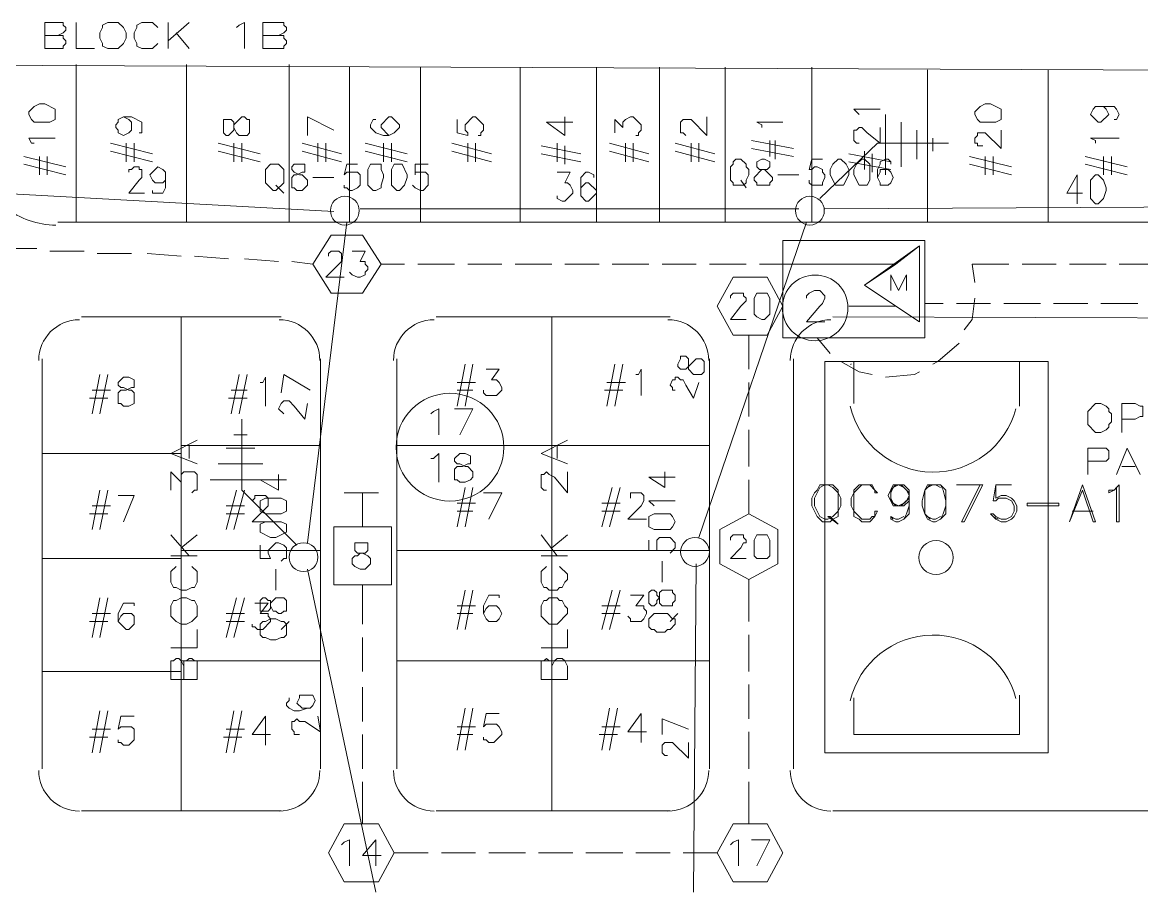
# Model space of a CAD drawing. Header units: millimetres. Extents: x 5.9 to 40.1, y 2 to 30.5.
# Drawn here: x 14.73 to 16.702, y 13.582 to 15.108 of the extents above; entities that cross this region are included whole.
import ezdxf

# ---------------------------------------------------------------- set-up
doc = ezdxf.new("R2010")
doc.units = ezdxf.units.MM
for name, color, linetype, true_color in [('PDF_S31$Actives-Amplifier', 92, 'Continuous', 0x00b800), ('PDF_S31$Cable-565', 23, 'Continuous', 0xdd8a6e), ('PDF_S31$LOTS', 254, 'Continuous', 0xdcdcdc), ('PDF_S31$ROAD', 8, 'Continuous', 0x808080), ('PDF_S31$SDU', 157, 'Continuous', 0x396472), ('PDF_S31$Symbols-EndOfLine', 15, 'Continuous', 0x954a4a), ('PDF_S31$Symbols-Ground', 12, 'Continuous', 0xb80000)]:
    doc.layers.add(name, color=color, linetype=linetype, true_color=true_color)
for name, color, linetype in [('PDF_S31$NAME-LANDMARK', 7, 'Continuous'), ('PDF_S31$NAME-ROAD', 7, 'Continuous'), ('PDF_S31$Passives-TapOffs', 7, 'Continuous'), ('PDF_S31$POLE', 7, 'Continuous'), ('PDF_S31$STRAND', 7, 'Continuous'), ('PDF_S31$Symbols-SelfTerminating', 7, 'Continuous')]:
    doc.layers.add(name, color=color, linetype=linetype)

msp = doc.modelspace()

# ---------------------------------------------------------------- linework, layer by layer
at = {"layer": 'PDF_S31$Actives-Amplifier', "lineweight": 13}
for points in [[(16.3198, 14.5532), (16.0699, 14.5532), (16.0699, 14.7244), (16.3198, 14.7244)], [(16.3105, 14.7151), (16.3105, 14.581), (16.2689, 14.6087), (16.1856, 14.6087), (16.2689, 14.6087), (16.2134, 14.6457), (16.2689, 14.6828)], [(16.3105, 14.581), (16.2134, 14.6457), (16.3105, 14.7151)], [(16.2689, 14.6828), (16.0699, 14.6828)], [(16.1347, 14.2941), (16.1578, 14.2941), (16.1671, 14.2848), (16.1671, 14.2802), (16.1717, 14.2709), (16.1717, 14.2571), (16.1671, 14.2478), (16.1671, 14.2386), (16.1578, 14.2339), (16.1532, 14.2293), (16.1393, 14.2293), (16.1301, 14.2386), (16.1208, 14.2571), (16.1208, 14.2709), (16.1254, 14.2802), (16.1301, 14.2848)], [(16.1439, 14.2941), (16.1486, 14.2941), (16.1578, 14.2895), (16.1671, 14.2802), (16.1671, 14.2478), (16.1578, 14.2386), (16.1486, 14.2339), (16.1439, 14.2339), (16.1347, 14.2386), (16.1254, 14.2571), (16.1254, 14.2709), (16.1347, 14.2895)], [(16.2272, 14.2941), (16.2319, 14.2848), (16.2365, 14.2802), (16.2319, 14.2802), (16.2319, 14.2848), (16.2226, 14.2941), (16.2087, 14.2941), (16.1948, 14.2802), (16.1948, 14.2848), (16.2041, 14.2941), (16.2087, 14.2941), (16.2226, 14.2941)], [(16.3244, 14.2941), (16.3475, 14.2941), (16.3568, 14.2848), (16.3568, 14.2432), (16.3475, 14.2339), (16.3383, 14.2293), (16.3337, 14.2293), (16.3244, 14.2339), (16.3198, 14.2432), (16.3151, 14.2571), (16.3151, 14.2663), (16.3198, 14.2848)], [(16.3892, 14.2293), (16.4216, 14.2941), (16.3753, 14.2941), (16.4169, 14.2941), (16.3845, 14.2293)], [(16.4401, 14.2432), (16.4447, 14.2386), (16.454, 14.2339), (16.4632, 14.2339), (16.4725, 14.2386), (16.4771, 14.2478), (16.4771, 14.2571), (16.4725, 14.2663), (16.4632, 14.2709), (16.4493, 14.2709), (16.4447, 14.2663), (16.4401, 14.2663), (16.4447, 14.2941), (16.4447, 14.2709), (16.454, 14.2756), (16.4632, 14.2756), (16.4725, 14.2709), (16.4771, 14.2663), (16.4817, 14.2571), (16.4817, 14.2478), (16.4771, 14.2386), (16.4725, 14.2339), (16.4632, 14.2293), (16.454, 14.2293), (16.4447, 14.2339), (16.4354, 14.2432)], [(16.4447, 14.2941), (16.4725, 14.2941)], [(16.5974, 14.2848), (16.5743, 14.2293), (16.5974, 14.2941), (16.6205, 14.2293), (16.6159, 14.2293)], [(16.6575, 14.2895), (16.6575, 14.2293), (16.6622, 14.2293), (16.6622, 14.2941), (16.6529, 14.2848), (16.6437, 14.2848), (16.6437, 14.2802), (16.6529, 14.2848)], [(16.1902, 14.2571), (16.1902, 14.2709), (16.1948, 14.2802), (16.1948, 14.2478)], [(16.5002, 14.2571), (16.5002, 14.2617), (16.5557, 14.2617), (16.5557, 14.2571)], [(16.1671, 14.2247), (16.1486, 14.2386), (16.1532, 14.2386)], [(16.2226, 14.2293), (16.2087, 14.2293), (16.2041, 14.2339), (16.1948, 14.2386), (16.1948, 14.2478), (16.2087, 14.2339), (16.2226, 14.2339), (16.2272, 14.2386), (16.2319, 14.2386), (16.2365, 14.2478), (16.2319, 14.2478), (16.2319, 14.2386)]]:
    msp.add_lwpolyline(points, close=True, dxfattribs=at)
for points in [[(16.2596, 14.6365), (16.2596, 14.6642), (16.2735, 14.6365), (16.2874, 14.6642), (16.2874, 14.6365)], [(16.1116, 14.6226), (16.1116, 14.6272), (16.1162, 14.6319), (16.1254, 14.6365), (16.1347, 14.6365), (16.1439, 14.6272), (16.1439, 14.6226), (16.1393, 14.6133), (16.1347, 14.6087), (16.1116, 14.581), (16.1439, 14.581)], [(16.292, 14.2663), (16.2828, 14.2571), (16.2642, 14.2571), (16.255, 14.2756), (16.2642, 14.2941), (16.2828, 14.2941), (16.292, 14.2848), (16.292, 14.2432), (16.2828, 14.2339), (16.2735, 14.2293), (16.2689, 14.2293), (16.2596, 14.2339), (16.2596, 14.2386), (16.2642, 14.2339)], [(16.2689, 14.2571), (16.2596, 14.2663), (16.2596, 14.2848), (16.2689, 14.2941)], [(16.2596, 14.2802), (16.2642, 14.2895), (16.2735, 14.2941), (16.2828, 14.2895), (16.292, 14.2802)], [(16.2781, 14.2941), (16.2874, 14.2848), (16.292, 14.2756)], [(16.329, 14.2339), (16.3198, 14.2432), (16.3198, 14.2848), (16.329, 14.2941)], [(16.3244, 14.2895), (16.3337, 14.2941), (16.3383, 14.2941), (16.3475, 14.2895)], [(16.3475, 14.2941), (16.3522, 14.2848), (16.3568, 14.2663), (16.3568, 14.2571), (16.3522, 14.2432), (16.3475, 14.2339)], [(16.292, 14.2709), (16.2828, 14.2617), (16.2735, 14.2571), (16.2642, 14.2617), (16.2596, 14.2709)], [(16.2828, 14.2339), (16.2874, 14.2432), (16.292, 14.2571), (16.292, 14.2756), (16.2874, 14.2663), (16.2781, 14.2571)], [(16.4632, 14.2709), (16.4725, 14.2663), (16.4771, 14.2571)], [(16.2828, 14.2386), (16.2735, 14.2339), (16.2689, 14.2339), (16.2596, 14.2386)], [(16.3475, 14.2386), (16.3383, 14.2339), (16.3337, 14.2339), (16.3244, 14.2386)], [(16.4401, 14.2386), (16.4493, 14.2339)], [(16.4771, 14.2478), (16.4725, 14.2386), (16.4632, 14.2339)], [(16.6159, 14.2478), (16.5789, 14.2478)], [(16.6113, 14.2478), (16.5835, 14.2478)]]:
    msp.add_lwpolyline(points, dxfattribs=at)
msp.add_circle((16.1266, 14.6058), 0.0578, dxfattribs=at)
at = {"layer": 'PDF_S31$Cable-565', "lineweight": 13}
for points in [[(14.7558, 14.7105), (14.7142, 14.7105)], [(14.8391, 14.7059), (14.779, 14.7059)], [(14.9224, 14.7013), (14.8623, 14.7013)], [(15.0103, 14.6966), (14.9502, 14.7013)], [(15.0936, 14.692), (15.0335, 14.6966)], [(15.1815, 14.6874), (15.1214, 14.692)], [(15.2417, 14.6828), (15.2047, 14.6874)], [(15.4036, 14.6828), (15.362, 14.6828)], [(15.4915, 14.6828), (15.4268, 14.6828)], [(15.5748, 14.6828), (15.5147, 14.6828)], [(15.6627, 14.6828), (15.598, 14.6828)], [(15.746, 14.6828), (15.6859, 14.6828)], [(15.8339, 14.6828), (15.7692, 14.6828)], [(15.9172, 14.6828), (15.8571, 14.6828)], [(16.0051, 14.6828), (15.9404, 14.6828)], [(16.0699, 14.6828), (16.0283, 14.6828)], [(16.4678, 14.6828), (16.4031, 14.6828), (16.4077, 14.6504)], [(16.5511, 14.6828), (16.491, 14.6828)], [(16.639, 14.6828), (16.5743, 14.6828)], [(16.7223, 14.6828), (16.6622, 14.6828)], [(16.3522, 14.6133), (16.3198, 14.6133)], [(16.4354, 14.6133), (16.3753, 14.6133)], [(16.4077, 14.6226), (16.4031, 14.5856), (16.3892, 14.5671)], [(16.5234, 14.6133), (16.4586, 14.6133)], [(16.6066, 14.6133), (16.5465, 14.6133)], [(16.6946, 14.6133), (16.6298, 14.6133)], [(16.0098, 14.5578), (16.0098, 14.4977)], [(16.1532, 14.5254), (16.1301, 14.5532)], [(16.3799, 14.5439), (16.3429, 14.5116), (16.3337, 14.5069)], [(16.2272, 14.4884), (16.2041, 14.493), (16.1717, 14.5116)], [(16.3105, 14.493), (16.3013, 14.4884), (16.2504, 14.4838)], [(16.0098, 14.4745), (16.0098, 14.4144)], [(16.0098, 14.3912), (16.0098, 14.3265)], [(16.0098, 14.3033), (16.0098, 14.2432)], [(15.3296, 14.1183), (15.3296, 14.0489)], [(16.0098, 14.1275), (16.0098, 14.0535)], [(15.3296, 14.0257), (15.3296, 13.9656)], [(16.0098, 14.0303), (16.0098, 13.9656)], [(15.3296, 13.9378), (15.3296, 13.8777)], [(16.0098, 13.9424), (16.0098, 13.8823)], [(16.0098, 13.8591), (16.0098, 13.7944)], [(15.3296, 13.8545), (15.3296, 13.7944)], [(15.3296, 13.7712), (15.3296, 13.6972)], [(16.0098, 13.7712), (16.0098, 13.6972)], [(15.4453, 13.6463), (15.3851, 13.6463)], [(15.5286, 13.6463), (15.4684, 13.6463)], [(15.6165, 13.6463), (15.5517, 13.6463)], [(15.6998, 13.6463), (15.6396, 13.6463)], [(15.7877, 13.6463), (15.7229, 13.6463)], [(15.871, 13.6463), (15.8108, 13.6463)], [(15.9542, 13.6463), (15.8941, 13.6463)]]:
    msp.add_lwpolyline(points, dxfattribs=at)
at = {"layer": 'PDF_S31$LOTS', "lineweight": 0}
for points in [[(14.8252, 14.7568), (14.8252, 15.0344)], [(15.0196, 14.7568), (15.0196, 15.0344)], [(15.2, 14.7568), (15.2, 15.0344)], [(15.3065, 14.7568), (15.3065, 15.0298)], [(15.4314, 14.7568), (15.4314, 15.0298)], [(15.6072, 14.7568), (15.6072, 15.0298)], [(15.7414, 14.7568), (15.7414, 15.0298)], [(15.8524, 14.7568), (15.8524, 15.0298)], [(15.9681, 14.7568), (15.9681, 15.0298)], [(16.1208, 14.7568), (16.1208, 15.0298)], [(16.3244, 14.7568), (16.3244, 15.0251)], [(16.5372, 14.7568), (16.5372, 15.0251)], [(15.0103, 14.5902), (15.0103, 13.7203)], [(15.6627, 14.5902), (15.6627, 13.7203)], [(15.2556, 14.3635), (15.0103, 14.3635)], [(15.9404, 14.3635), (15.3897, 14.3635)], [(15.0103, 14.3496), (14.7651, 14.3496)], [(15.2556, 14.1784), (15.0103, 14.1784)], [(15.9404, 14.1784), (15.3897, 14.1784)], [(15.0103, 14.1645), (14.7651, 14.1645)], [(15.2556, 13.9841), (15.0103, 13.9841)], [(15.9404, 13.9841), (15.3897, 13.9841)], [(15.0103, 13.9656), (14.7651, 13.9656)]]:
    msp.add_lwpolyline(points, dxfattribs=at)
at = {"layer": 'PDF_S31$NAME-LANDMARK', "lineweight": 0}
msp.add_lwpolyline([(16.6205, 14.4375), (16.6298, 14.4375), (16.639, 14.4329), (16.6437, 14.4283), (16.6437, 14.4236), (16.6483, 14.419), (16.6483, 14.4051), (16.6437, 14.4005), (16.6437, 14.3959), (16.639, 14.3912), (16.6298, 14.3866), (16.6205, 14.3866), (16.6066, 14.4005), (16.6066, 14.4236)], close=True, dxfattribs=at)
for points in [[(16.6668, 14.3866), (16.6668, 14.4375), (16.6899, 14.4375), (16.6992, 14.4329), (16.7038, 14.4329), (16.7038, 14.4144), (16.6992, 14.4144), (16.6899, 14.4098), (16.6668, 14.4098)], [(16.6066, 14.3126), (16.6066, 14.3589), (16.639, 14.3589), (16.6437, 14.3542), (16.6437, 14.3404), (16.639, 14.3357), (16.6066, 14.3357)], [(16.6575, 14.3126), (16.6761, 14.3589), (16.6992, 14.3126)], [(16.6899, 14.3265), (16.6668, 14.3265)]]:
    msp.add_lwpolyline(points, dxfattribs=at)
at = {"layer": 'PDF_S31$NAME-ROAD', "lineweight": 9}
for points in [[(14.7929, 15.0853), (14.8021, 15.0853), (14.8021, 15.0807), (14.8067, 15.076), (14.8067, 15.0714), (14.8021, 15.0668), (14.8021, 15.0622), (14.7697, 15.0622), (14.7697, 15.0853), (14.7929, 15.0853), (14.8021, 15.0899), (14.8067, 15.0946), (14.8067, 15.0992), (14.8021, 15.1038), (14.8021, 15.1084), (14.7697, 15.1084), (14.7697, 15.0853)], [(14.8576, 15.0622), (14.8252, 15.0622), (14.8252, 15.1084)], [(14.9687, 15.0714), (14.9594, 15.0622), (14.9409, 15.0622), (14.9317, 15.0668), (14.9317, 15.0714), (14.927, 15.0807), (14.927, 15.0899), (14.9317, 15.0992), (14.9317, 15.1038), (14.9409, 15.1084), (14.9594, 15.1084), (14.9687, 15.0992)], [(14.9872, 15.0622), (14.9872, 15.1084)], [(14.9872, 15.076), (15.0242, 15.1084)], [(15.1075, 15.0992), (15.1121, 15.1038), (15.1214, 15.1084), (15.1214, 15.0622)], [(15.1815, 15.0853), (15.1908, 15.0853), (15.1908, 15.0807), (15.1954, 15.076), (15.1954, 15.0714), (15.1908, 15.0668), (15.1908, 15.0622), (15.1538, 15.0622), (15.1538, 15.0853), (15.1815, 15.0853), (15.1908, 15.0899), (15.1954, 15.0946), (15.1954, 15.0992), (15.1908, 15.1038), (15.1908, 15.1084), (15.1538, 15.1084), (15.1538, 15.0853)], [(15.0242, 15.0622), (15.0011, 15.0899)], [(15.0381, 14.3311), (14.9918, 14.3496), (15.0381, 14.3727)], [(15.6905, 14.3311), (15.6442, 14.3496), (15.6905, 14.3727)], [(15.0242, 14.3635), (15.0242, 14.3404)], [(15.672, 14.3635), (15.672, 14.3404)], [(14.9918, 14.2848), (14.9918, 14.3172), (15.0103, 14.2987), (15.0103, 14.3126), (15.015, 14.3172), (15.0335, 14.3172), (15.0381, 14.3126), (15.0381, 14.2848), (15.0335, 14.2848), (15.0288, 14.2802)], [(15.6535, 14.2848), (15.6489, 14.2848), (15.6442, 14.2895), (15.6442, 14.3126), (15.6489, 14.3126), (15.6535, 14.3172), (15.6581, 14.3126), (15.6674, 14.308), (15.6905, 14.2802), (15.6905, 14.3172)], [(15.0242, 14.1692), (14.9918, 14.2062)], [(15.0381, 14.2062), (15.0103, 14.183)], [(15.672, 14.1692), (15.6442, 14.2062)], [(15.6905, 14.2062), (15.6627, 14.183)], [(15.0381, 14.1692), (14.9918, 14.1692)], [(15.6905, 14.1692), (15.6442, 14.1692)], [(15.0288, 14.1506), (15.0381, 14.1414), (15.0381, 14.1229), (15.0335, 14.1136), (15.0288, 14.1136), (15.0196, 14.109), (15.0103, 14.109), (15.0011, 14.1136), (14.9964, 14.1136), (14.9918, 14.1229), (14.9918, 14.1414), (15.0011, 14.1506)], [(15.6766, 14.1506), (15.6905, 14.1368), (15.6905, 14.1275), (15.6859, 14.1229), (15.6812, 14.1136), (15.6766, 14.1136), (15.672, 14.109), (15.6581, 14.109), (15.6535, 14.1136), (15.6489, 14.1136), (15.6442, 14.1229), (15.6442, 14.1414), (15.6535, 14.1506)], [(15.0381, 14.0396), (15.0381, 14.0072), (14.9918, 14.0072)], [(15.6905, 14.0396), (15.6905, 14.0072), (15.6442, 14.0072)], [(15.015, 13.9748), (15.015, 13.9841), (15.0196, 13.9841), (15.0242, 13.9887), (15.0288, 13.9887), (15.0335, 13.9841), (15.0381, 13.9841), (15.0381, 13.9517), (15.015, 13.9517), (15.015, 13.9748), (15.0103, 13.9841), (15.0057, 13.9887), (15.0011, 13.9887), (14.9964, 13.9841), (14.9918, 13.9841), (14.9918, 13.9517), (15.015, 13.9517)], [(15.6627, 13.9748), (15.6674, 13.9841), (15.672, 13.9887), (15.6812, 13.9887), (15.6859, 13.9841), (15.6905, 13.9748), (15.6905, 13.9517), (15.6627, 13.9517), (15.6627, 13.9748), (15.6627, 13.9841), (15.6581, 13.9841), (15.6535, 13.9887), (15.6489, 13.9841), (15.6442, 13.9841), (15.6442, 13.9517), (15.6627, 13.9517)]]:
    msp.add_lwpolyline(points, dxfattribs=at)
for points in [[(14.8808, 15.1084), (14.8993, 15.1084), (14.9085, 15.0992), (14.9132, 15.0899), (14.9132, 15.0807), (14.9085, 15.0714), (14.8993, 15.0622), (14.8808, 15.0622), (14.8715, 15.0668), (14.8715, 15.0714), (14.8669, 15.0807), (14.8669, 15.0899), (14.8715, 15.0992), (14.8715, 15.1038)], [(14.9918, 14.0627), (14.9918, 14.0812), (14.9964, 14.0905), (15.0011, 14.0905), (15.0103, 14.0951), (15.0196, 14.0951), (15.0288, 14.0905), (15.0335, 14.0905), (15.0381, 14.0812), (15.0381, 14.0627), (15.0288, 14.0535), (15.0196, 14.0489), (15.0103, 14.0489), (15.0011, 14.0535)], [(15.6442, 14.0627), (15.6442, 14.0812), (15.6489, 14.0905), (15.6535, 14.0905), (15.6581, 14.0951), (15.672, 14.0951), (15.6766, 14.0905), (15.6812, 14.0905), (15.6859, 14.0812), (15.6905, 14.0766), (15.6905, 14.0674), (15.672, 14.0489), (15.6581, 14.0489)]]:
    msp.add_lwpolyline(points, close=True, dxfattribs=at)
at = {"layer": 'PDF_S31$Passives-TapOffs', "lineweight": 9}
for points in [[(15.2741, 14.6319), (15.2417, 14.6828), (15.2741, 14.7336), (15.3296, 14.7336), (15.362, 14.6828), (15.3296, 14.6319)], [(15.982, 14.5578), (15.9542, 14.6087), (15.982, 14.6596), (16.0422, 14.6596), (16.0699, 14.6087), (16.0422, 14.5578)], [(16.0236, 14.6319), (16.0422, 14.6319), (16.0468, 14.6226), (16.0468, 14.5948), (16.0375, 14.5856), (16.0329, 14.5856), (16.0236, 14.5902), (16.019, 14.5948), (16.019, 14.6226)], [(15.9589, 14.2154), (16.0098, 14.2432), (16.0607, 14.2154), (16.0607, 14.1553), (16.0098, 14.1275), (15.9589, 14.1553)], [(15.2787, 14.22), (15.3805, 14.22), (15.3805, 14.1183), (15.2787, 14.1183)], [(15.3157, 14.1923), (15.3388, 14.1923), (15.3388, 14.1784), (15.3342, 14.1738), (15.325, 14.1738), (15.3203, 14.1692), (15.3157, 14.1692), (15.3111, 14.1645), (15.3111, 14.1553), (15.3157, 14.1506), (15.325, 14.146), (15.3342, 14.146), (15.3435, 14.1553), (15.3435, 14.1645), (15.3388, 14.1692), (15.3296, 14.1738), (15.3203, 14.1738), (15.3157, 14.1784)], [(16.0236, 14.2062), (16.0422, 14.2062), (16.0468, 14.1969), (16.0468, 14.1692), (16.0422, 14.1645), (16.0236, 14.1645), (16.019, 14.1692), (16.019, 14.1969)], [(15.2972, 13.5954), (15.2694, 13.6463), (15.2972, 13.6972), (15.3574, 13.6972), (15.3851, 13.6463), (15.3574, 13.5954)], [(15.982, 13.5954), (15.9542, 13.6463), (15.982, 13.6972), (16.0422, 13.6972), (16.0699, 13.6463), (16.0422, 13.5954)]]:
    msp.add_lwpolyline(points, close=True, dxfattribs=at)
for points in [[(15.2694, 14.6966), (15.2694, 14.7013), (15.2741, 14.7059), (15.2879, 14.7059), (15.2926, 14.7013), (15.2926, 14.6874), (15.2648, 14.6596), (15.2972, 14.6596)], [(15.3111, 14.7059), (15.3342, 14.7059), (15.325, 14.6874), (15.3342, 14.6874), (15.3342, 14.6828), (15.3388, 14.6781), (15.3388, 14.6735), (15.3342, 14.6689), (15.3342, 14.6642), (15.325, 14.6596), (15.3203, 14.6596), (15.3111, 14.6642), (15.3065, 14.6689)], [(15.9774, 14.6226), (15.9774, 14.6272), (15.982, 14.6319), (16.0005, 14.6319), (16.0005, 14.6272), (16.0051, 14.6226), (16.0051, 14.618), (15.9959, 14.6087), (15.9774, 14.5856), (16.0051, 14.5856)], [(15.9774, 14.1969), (15.9774, 14.2015), (15.982, 14.2062), (16.0005, 14.2062), (16.0005, 14.2015), (16.0051, 14.1969), (16.0051, 14.1923), (16.0005, 14.1923), (15.9959, 14.183), (15.9774, 14.1645), (16.0051, 14.1645)], [(15.2926, 13.6602), (15.2972, 13.6648), (15.3065, 13.6694), (15.3065, 13.6232)], [(15.362, 13.6417), (15.3296, 13.6417), (15.3527, 13.6694), (15.3527, 13.6232)], [(15.9774, 13.6602), (15.982, 13.6648), (15.9913, 13.6694), (15.9913, 13.6232)], [(16.0144, 13.6694), (16.0468, 13.6694), (16.0236, 13.6232)]]:
    msp.add_lwpolyline(points, dxfattribs=at)
at = {"layer": 'PDF_S31$POLE', "lineweight": 0}
for points in [[(15.9866, 14.8678), (15.9959, 14.8678), (16.0051, 14.8586), (16.0051, 14.854), (16.0098, 14.8493), (16.0098, 14.8401), (16.0051, 14.8308), (16.0051, 14.8262), (16.0005, 14.8216), (15.982, 14.8216), (15.982, 14.8262), (15.9774, 14.8308), (15.9774, 14.854), (15.982, 14.8586), (15.982, 14.8632)], [(16.0329, 14.8678), (16.0375, 14.8678), (16.0468, 14.8632), (16.0468, 14.854), (16.0422, 14.8493), (16.0329, 14.8493), (16.019, 14.8354), (16.019, 14.8308), (16.0236, 14.8262), (16.0236, 14.8216), (16.0468, 14.8216), (16.0468, 14.8262), (16.0514, 14.8308), (16.0514, 14.8354), (16.0375, 14.8493), (16.0283, 14.8493), (16.0236, 14.854), (16.0236, 14.8632)], [(16.1671, 14.8678), (16.1717, 14.8678), (16.181, 14.8586), (16.1856, 14.8493), (16.1856, 14.8401), (16.1763, 14.8216), (16.1625, 14.8216), (16.1532, 14.8401), (16.1532, 14.8493), (16.1578, 14.8586)], [(16.2087, 14.8678), (16.2134, 14.8678), (16.2226, 14.8586), (16.2226, 14.8308), (16.218, 14.8216), (16.2041, 14.8216), (16.1948, 14.8401), (16.1948, 14.8493), (16.1995, 14.8586)], [(15.1676, 14.8586), (15.1815, 14.8586), (15.1908, 14.8493), (15.1908, 14.8262), (15.1769, 14.8123), (15.1723, 14.8123), (15.1584, 14.8262), (15.1584, 14.8493)], [(15.2093, 14.8586), (15.2278, 14.8586), (15.2278, 14.8447), (15.2232, 14.8447), (15.2139, 14.8401), (15.2093, 14.8401), (15.2047, 14.8354), (15.2047, 14.8169), (15.2093, 14.8169), (15.2139, 14.8123), (15.2232, 14.8123), (15.2324, 14.8216), (15.2324, 14.8308), (15.2232, 14.8401), (15.2185, 14.8401), (15.2093, 14.8447), (15.2047, 14.8493), (15.2047, 14.854)], [(15.3435, 14.8586), (15.362, 14.8586), (15.362, 14.8493), (15.3666, 14.8401), (15.3666, 14.8354), (15.362, 14.8216), (15.362, 14.8169), (15.3527, 14.8123), (15.3481, 14.8123), (15.3388, 14.8216), (15.3388, 14.8493)], [(15.3851, 14.8586), (15.399, 14.8586), (15.4083, 14.8401), (15.4083, 14.8354), (15.4036, 14.8216), (15.3944, 14.8123), (15.3897, 14.8123), (15.3805, 14.8216), (15.3805, 14.8493)], [(16.2411, 14.8447), (16.2411, 14.8493), (16.255, 14.8493), (16.2596, 14.8447), (16.2642, 14.8354), (16.2596, 14.8262), (16.255, 14.8216), (16.2411, 14.8216), (16.2411, 14.8262), (16.2365, 14.8354)], [(15.1491, 14.2478), (15.1491, 14.2663), (15.1584, 14.2709), (15.1862, 14.2709), (15.1954, 14.2663), (15.1954, 14.2478), (15.1862, 14.2432), (15.1584, 14.2432)], [(15.8339, 14.22), (15.8339, 14.2386), (15.8432, 14.2432), (15.871, 14.2432), (15.8756, 14.2386), (15.8802, 14.2293), (15.8756, 14.22), (15.871, 14.2154), (15.8432, 14.2154)], [(15.1491, 14.2108), (15.1491, 14.2247), (15.1584, 14.2293), (15.1862, 14.2293), (15.1954, 14.2247), (15.1954, 14.2108), (15.1769, 14.2015), (15.1676, 14.2015)], [(15.1491, 14.072), (15.1491, 14.0905), (15.1538, 14.0951), (15.1584, 14.0951), (15.163, 14.0905), (15.1676, 14.0905), (15.1676, 14.0812), (15.1723, 14.072), (15.1769, 14.072), (15.1815, 14.0674), (15.1862, 14.0674), (15.1908, 14.072), (15.1954, 14.072), (15.1954, 14.0905), (15.1908, 14.0951), (15.1769, 14.0951), (15.1676, 14.0859), (15.1676, 14.0766), (15.163, 14.072)], [(15.8478, 14.0905), (15.8478, 14.0859), (15.8432, 14.0812), (15.8386, 14.0812), (15.8339, 14.0859), (15.8339, 14.1044), (15.8386, 14.109), (15.8432, 14.109), (15.8478, 14.1044), (15.8478, 14.0997), (15.8524, 14.0951), (15.8524, 14.0859), (15.8571, 14.0812), (15.8756, 14.0812), (15.8756, 14.0859), (15.8802, 14.0905), (15.8802, 14.0997), (15.8756, 14.1044), (15.8756, 14.109), (15.8571, 14.109), (15.8524, 14.1044), (15.8524, 14.0951)], [(15.1491, 14.0303), (15.1491, 14.0489), (15.1538, 14.0535), (15.1584, 14.0535), (15.1676, 14.0581), (15.1769, 14.0581), (15.1862, 14.0535), (15.1908, 14.0535), (15.1954, 14.0489), (15.1954, 14.0303), (15.1908, 14.0257), (15.1862, 14.0257), (15.1769, 14.0211), (15.1676, 14.0211), (15.1584, 14.0257), (15.1538, 14.0257)], [(15.8339, 14.0442), (15.8339, 14.0581), (15.8432, 14.0674), (15.8663, 14.0674), (15.8756, 14.0581), (15.8802, 14.0581), (15.8802, 14.0489), (15.871, 14.0396), (15.8663, 14.0396), (15.8617, 14.035), (15.8478, 14.035), (15.8432, 14.0396), (15.8386, 14.0396)]]:
    msp.add_lwpolyline(points, close=True, dxfattribs=at)
for points in [[(16.1162, 14.8308), (16.1162, 14.8262), (16.1208, 14.8216), (16.1393, 14.8216), (16.1393, 14.8262), (16.1439, 14.8354), (16.1439, 14.8401), (16.1393, 14.8447), (16.1393, 14.8493), (16.1301, 14.854), (16.1254, 14.854), (16.1208, 14.8493), (16.1162, 14.8493), (16.1208, 14.8678), (16.1393, 14.8678)], [(16.2365, 14.8354), (16.2365, 14.8493), (16.2411, 14.8586), (16.2411, 14.8632), (16.2504, 14.8678), (16.255, 14.8678), (16.2596, 14.8632), (16.2596, 14.8586)], [(15.2972, 14.8216), (15.2972, 14.8169), (15.3018, 14.8169), (15.3065, 14.8123), (15.3111, 14.8123), (15.3203, 14.8169), (15.325, 14.8216), (15.325, 14.8401), (15.3203, 14.8447), (15.3018, 14.8447), (15.2972, 14.8401), (15.3018, 14.8586), (15.3203, 14.8586)], [(15.4175, 14.8216), (15.4221, 14.8169), (15.4314, 14.8123), (15.436, 14.8123), (15.4453, 14.8216), (15.4453, 14.8401), (15.4406, 14.8447), (15.4221, 14.8447), (15.4221, 14.8401), (15.4221, 14.8586), (15.4453, 14.8586)], [(15.2787, 14.8354), (15.2417, 14.8354)], [(16.0051, 14.8169), (15.9959, 14.8308)], [(16.0977, 14.8401), (16.0607, 14.8401)], [(15.1908, 14.8077), (15.1769, 14.8216)], [(15.1815, 14.3126), (15.1815, 14.2848), (15.1491, 14.3033), (15.1954, 14.3033)], [(15.8617, 14.3172), (15.8617, 14.2895), (15.8339, 14.308), (15.8802, 14.308)], [(15.8432, 14.2571), (15.8339, 14.2663), (15.8802, 14.2663)], [(15.1862, 14.1599), (15.1908, 14.1645), (15.1954, 14.1645), (15.1954, 14.183), (15.1908, 14.1877), (15.1815, 14.1923), (15.1769, 14.1923), (15.163, 14.1784), (15.163, 14.1738), (15.1676, 14.1645), (15.1491, 14.1645), (15.1491, 14.1877)], [(15.871, 14.1738), (15.8802, 14.183), (15.8802, 14.1923), (15.871, 14.2015), (15.8524, 14.2015), (15.8478, 14.1969), (15.8478, 14.1784), (15.8524, 14.1784), (15.8339, 14.1784), (15.8339, 14.1969)], [(15.8571, 14.1599), (15.8571, 14.1229)], [(15.1769, 14.146), (15.1769, 14.109)], [(15.8848, 14.0674), (15.871, 14.0535)], [(15.2, 14.0535), (15.1862, 14.0396)]]:
    msp.add_lwpolyline(points, dxfattribs=at)
for centre in [(15.2983, 14.777), (16.1173, 14.777), (15.2255, 14.1668), (15.9149, 14.1761)]:
    msp.add_circle(centre, 0.0254, dxfattribs=at)
at = {"layer": 'PDF_S31$ROAD', "lineweight": 0}
for points in [[(19.9381, 15.0113), (14.3348, 15.0344), (14.3348, 12.6515), (19.4893, 12.6515), (19.4893, 14.0118)], [(19.3458, 14.7568), (14.7929, 14.7568)], [(15.1862, 14.5902), (14.8345, 14.5902)], [(15.871, 14.5902), (15.4591, 14.5902)], [(17.5876, 14.5856), (16.1578, 14.5902)], [(14.7651, 14.5162), (14.7651, 13.7944)], [(15.2556, 14.5162), (15.2556, 13.7944)], [(15.3897, 14.5162), (15.3897, 13.7944)], [(15.9404, 14.5162), (15.9404, 13.7944)], [(16.0884, 14.5162), (16.0884, 13.7944)], [(16.1948, 14.5116), (16.1948, 14.4375)], [(16.4863, 14.5116), (16.4863, 14.4329)], [(16.4863, 13.9239), (16.4863, 13.8545), (16.1948, 13.8545), (16.1948, 13.9193)], [(15.1862, 13.7203), (14.8345, 13.7203)], [(15.871, 13.7203), (15.4591, 13.7203)], [(16.1578, 13.7203), (16.9537, 13.7203)]]:
    msp.add_lwpolyline(points, dxfattribs=at)
msp.add_lwpolyline([(16.5372, 14.5116), (16.5372, 13.8221), (16.1439, 13.8221), (16.1439, 14.5116)], close=True, dxfattribs=at)
msp.add_circle((16.3394, 14.1662), 0.0301, dxfattribs=at)
for centre, radius, start, end in [((14.7893, 14.8926), 0.1411, 231.2897, 270), ((14.8309, 14.5132), 0.0717, 90, 180), ((15.1826, 14.5132), 0.0717, 0, 90), ((15.4556, 14.5132), 0.0717, 90, 180), ((15.8674, 14.5132), 0.0717, 0, 90), ((16.1543, 14.5132), 0.0717, 90, 180), ((16.3341, 14.4671), 0.1497, 164.5453, 165.2517), ((16.3348, 14.4669), 0.1504, 193.2165, 345.1245), ((16.3348, 13.8793), 0.1504, 14.8755, 166.7835), ((14.8309, 13.7914), 0.0717, 180, 270), ((15.1826, 13.7914), 0.0717, 270, 360), ((15.4556, 13.7914), 0.0717, 180, 270), ((15.8674, 13.7914), 0.0717, 270, 360), ((16.1543, 13.7914), 0.0717, 180, 270)]:
    msp.add_arc(centre, radius, start, end, dxfattribs=at)
at = {"layer": 'PDF_S31$SDU', "lineweight": 0}
for points in [[(14.742, 14.9465), (14.742, 14.9511), (14.7512, 14.9604), (14.7605, 14.965), (14.7697, 14.965), (14.7882, 14.9557), (14.7882, 14.9372), (14.779, 14.9326), (14.7512, 14.9326), (14.7466, 14.9372)], [(16.4077, 14.9465), (16.4077, 14.9511), (16.4169, 14.9604), (16.4262, 14.965), (16.4354, 14.965), (16.454, 14.9557), (16.454, 14.9372), (16.4447, 14.9326), (16.4169, 14.9326), (16.4123, 14.9372)], [(14.9178, 14.9372), (14.9224, 14.9326), (14.9224, 14.9187), (14.9178, 14.9141), (14.9085, 14.9095), (14.8993, 14.9141), (14.8993, 14.9187), (14.8947, 14.9234), (14.8947, 14.928), (14.8993, 14.9326), (14.8993, 14.9372), (14.9085, 14.9419)], [(15.0844, 14.9141), (15.0844, 14.9372), (15.0982, 14.9372), (15.1029, 14.9326), (15.1029, 14.9234), (15.1075, 14.9141), (15.1121, 14.9095), (15.126, 14.9095), (15.1306, 14.9141), (15.1306, 14.9372), (15.126, 14.9372), (15.1214, 14.9419), (15.1167, 14.9419), (15.1029, 14.928), (15.1029, 14.9187), (15.0936, 14.9095), (15.089, 14.9095)], [(14.9085, 14.4838), (14.9178, 14.4838), (14.927, 14.4792), (14.927, 14.4653), (14.9224, 14.4653), (14.9132, 14.4607), (14.9039, 14.4607), (14.8993, 14.456), (14.8993, 14.4375), (14.9039, 14.4375), (14.9085, 14.4329), (14.9178, 14.4329), (14.927, 14.4375), (14.927, 14.456), (14.9224, 14.4607), (14.9178, 14.4607), (14.9085, 14.4653), (14.9039, 14.4653), (14.8993, 14.4699), (14.8993, 14.4745)], [(15.5471, 14.0766), (15.5517, 14.0812), (15.5656, 14.0812), (15.5702, 14.0766), (15.5748, 14.0674), (15.5702, 14.0581), (15.5656, 14.0535), (15.5517, 14.0535), (15.5471, 14.0581), (15.5424, 14.0674)], [(14.9039, 14.0627), (14.9085, 14.0674), (14.9224, 14.0674), (14.927, 14.0627), (14.927, 14.0489), (14.9178, 14.0396), (14.9132, 14.0396), (14.8993, 14.0535)]]:
    msp.add_lwpolyline(points, close=True, dxfattribs=at)
for points in [[(14.9085, 14.9419), (14.9224, 14.9419), (14.9409, 14.9326), (14.9409, 14.9141), (14.9363, 14.9141)], [(15.2324, 14.9095), (15.2324, 14.9419), (15.2787, 14.9187)], [(15.3759, 14.9095), (15.362, 14.9234), (15.362, 14.928), (15.3759, 14.9419), (15.3805, 14.9419), (15.3944, 14.928), (15.3944, 14.9234), (15.3851, 14.9141), (15.3759, 14.9095), (15.3666, 14.9095), (15.3527, 14.9141), (15.3435, 14.9234), (15.3435, 14.928), (15.3481, 14.9372), (15.3527, 14.9372)], [(15.5332, 14.9095), (15.5378, 14.9095), (15.5378, 14.9141), (15.5424, 14.9187), (15.5424, 14.928), (15.5286, 14.9419), (15.5239, 14.9419), (15.51, 14.928), (15.51, 14.9187), (15.5147, 14.9141), (15.5147, 14.9095), (15.4962, 14.9141), (15.4962, 14.9372)], [(15.6859, 14.9419), (15.6859, 14.9095), (15.6535, 14.9326), (15.6998, 14.9326)], [(15.7738, 14.9141), (15.7738, 14.9372), (15.7877, 14.9234), (15.7877, 14.9326), (15.7923, 14.9372), (15.8015, 14.9419), (15.8062, 14.9419), (15.8201, 14.928), (15.8201, 14.9187), (15.8154, 14.9141), (15.8154, 14.9095), (15.8108, 14.9095)], [(15.9357, 14.9419), (15.9357, 14.9095), (15.908, 14.9372), (15.8941, 14.9372), (15.8895, 14.9326), (15.8895, 14.9141), (15.8941, 14.9141), (15.8987, 14.9095)], [(16.2041, 14.9465), (16.1948, 14.9557), (16.2411, 14.9557)], [(16.6344, 14.9604), (16.6205, 14.9604), (16.6159, 14.9557), (16.6113, 14.9465), (16.6252, 14.9326), (16.6298, 14.9326), (16.6437, 14.9465), (16.639, 14.9557), (16.6344, 14.9604), (16.6529, 14.9604), (16.6575, 14.9557), (16.6622, 14.9465), (16.6575, 14.9372), (16.6529, 14.9372)], [(16.0329, 14.9234), (16.0329, 14.928), (16.0236, 14.9326), (16.0699, 14.9326)], [(16.2041, 14.8956), (16.1995, 14.8956), (16.1948, 14.9002), (16.1948, 14.9187), (16.1995, 14.9187), (16.2041, 14.9234), (16.2087, 14.9234), (16.218, 14.9141), (16.2411, 14.8956), (16.2411, 14.9234)], [(14.7512, 14.8956), (14.7466, 14.8956), (14.742, 14.9048), (14.7882, 14.9048)], [(16.4216, 14.891), (16.4123, 14.891), (16.4123, 14.8956), (16.4077, 14.8956), (16.4077, 14.9048), (16.4123, 14.9095), (16.4123, 14.9141), (16.4262, 14.9141), (16.454, 14.8863), (16.454, 14.9187)], [(16.6205, 14.8956), (16.6205, 14.9002), (16.6113, 14.9048), (16.6622, 14.9048)], [(14.9594, 14.8771), (14.8854, 14.8956)], [(14.9132, 14.8956), (14.9132, 14.8632)], [(14.927, 14.8956), (14.927, 14.8632)], [(15.1491, 14.8771), (15.0751, 14.8956)], [(15.1029, 14.8956), (15.1029, 14.8632)], [(15.1167, 14.8956), (15.1167, 14.8632)], [(15.2926, 14.8771), (15.2232, 14.8956)], [(15.2509, 14.8956), (15.2509, 14.8632)], [(15.2648, 14.8956), (15.2648, 14.8632)], [(15.4083, 14.8771), (15.3342, 14.8956)], [(15.3666, 14.8956), (15.3666, 14.8632)], [(15.3805, 14.8956), (15.3805, 14.8632)], [(15.5563, 14.8771), (15.4869, 14.8956)], [(15.5147, 14.8956), (15.5147, 14.8632)], [(15.5286, 14.8956), (15.5286, 14.8632)], [(15.7136, 14.8771), (15.6442, 14.891)], [(15.672, 14.8956), (15.672, 14.8632)], [(15.6859, 14.891), (15.6859, 14.8586)], [(15.8339, 14.8771), (15.7645, 14.8956)], [(15.7923, 14.8956), (15.7923, 14.8632)], [(15.8062, 14.8956), (15.8062, 14.8632)], [(15.9496, 14.8771), (15.8802, 14.8956)], [(15.908, 14.8956), (15.908, 14.8632)], [(15.9218, 14.8956), (15.9218, 14.8632)], [(16.0884, 14.8863), (16.0144, 14.9002)], [(16.0884, 14.8725), (16.0144, 14.8863)], [(16.0468, 14.9002), (16.0468, 14.8725)], [(16.056, 14.9002), (16.056, 14.8678)], [(14.8067, 14.854), (14.7327, 14.8725)], [(14.7605, 14.8725), (14.7605, 14.8401)], [(14.7743, 14.8725), (14.7743, 14.8401)], [(14.9594, 14.8632), (14.8854, 14.8817)], [(15.1491, 14.8632), (15.0751, 14.8817)], [(15.2926, 14.8632), (15.2232, 14.8817)], [(15.4083, 14.8632), (15.3342, 14.8817)], [(15.5563, 14.8632), (15.4869, 14.8817)], [(15.7136, 14.8632), (15.6442, 14.8771)], [(15.8339, 14.8632), (15.7645, 14.8817)], [(15.9496, 14.8632), (15.8802, 14.8817)], [(16.2596, 14.8632), (16.1856, 14.8771)], [(16.2596, 14.8493), (16.1856, 14.8632)], [(16.2134, 14.8817), (16.2134, 14.8493)], [(16.2272, 14.8771), (16.2272, 14.8447)], [(16.4725, 14.854), (16.3984, 14.8725)], [(16.4262, 14.8725), (16.4262, 14.8401)], [(16.4401, 14.8725), (16.4401, 14.8401)], [(16.6761, 14.854), (16.602, 14.8725)], [(16.6344, 14.8725), (16.6344, 14.8401)], [(16.6483, 14.8725), (16.6483, 14.8401)], [(14.8067, 14.8401), (14.7327, 14.8586)], [(16.4725, 14.8401), (16.3984, 14.8586)], [(16.6761, 14.8401), (16.602, 14.8586)], [(14.853, 14.419), (14.8669, 14.4884)], [(14.8669, 14.419), (14.8808, 14.4884)], [(15.0982, 14.419), (15.1121, 14.4884)], [(15.1121, 14.419), (15.126, 14.4884)], [(15.4962, 14.4329), (15.51, 14.5069)], [(15.51, 14.4329), (15.5239, 14.5069)], [(15.5471, 14.4977), (15.5702, 14.4977), (15.5563, 14.4792), (15.5656, 14.4792), (15.5702, 14.4745), (15.5748, 14.4653), (15.5748, 14.4607), (15.5656, 14.4514), (15.5471, 14.4514), (15.5424, 14.456), (15.5424, 14.4607)], [(15.7599, 14.4329), (15.7738, 14.5069)], [(15.7738, 14.4329), (15.7877, 14.5069)], [(15.8108, 14.4884), (15.8154, 14.4884), (15.8201, 14.4977), (15.8201, 14.4514)], [(15.1491, 14.4745), (15.1538, 14.4745), (15.1584, 14.4838), (15.1584, 14.4329)], [(15.5286, 14.4745), (15.4962, 14.4745)], [(15.7923, 14.4745), (15.7599, 14.4745)], [(14.8854, 14.4607), (14.853, 14.4607)], [(15.126, 14.4607), (15.0982, 14.4607)], [(15.5239, 14.4607), (15.4962, 14.4607)], [(15.7877, 14.4607), (15.7553, 14.4607)], [(14.8808, 14.4468), (14.8484, 14.4468)], [(15.126, 14.4468), (15.0936, 14.4468)], [(14.853, 14.2154), (14.8669, 14.2848)], [(14.8669, 14.2154), (14.8808, 14.2848)], [(14.8993, 14.2756), (14.927, 14.2756), (14.9085, 14.2293)], [(15.089, 14.2154), (15.1075, 14.2848)], [(15.1029, 14.2154), (15.1214, 14.2848)], [(15.1676, 14.2293), (15.1353, 14.2293), (15.163, 14.2571), (15.163, 14.2709), (15.1584, 14.2756), (15.1399, 14.2756), (15.1399, 14.2709), (15.1353, 14.2663)], [(15.4962, 14.22), (15.51, 14.2895)], [(15.51, 14.22), (15.5239, 14.2895)], [(15.5424, 14.2802), (15.5748, 14.2802), (15.5517, 14.2339)], [(15.7506, 14.22), (15.7692, 14.2895)], [(15.7645, 14.22), (15.783, 14.2895)], [(15.8015, 14.2709), (15.8015, 14.2802), (15.8201, 14.2802), (15.8247, 14.2756), (15.8247, 14.2663), (15.8201, 14.2571), (15.7969, 14.2339), (15.8293, 14.2339)], [(14.8854, 14.2571), (14.853, 14.2571)], [(15.1214, 14.2571), (15.089, 14.2571)], [(15.5286, 14.2617), (15.4962, 14.2617)], [(15.783, 14.2617), (15.7506, 14.2617)], [(14.8808, 14.2432), (14.8484, 14.2432)], [(15.1214, 14.2432), (15.089, 14.2432)], [(15.5239, 14.2478), (15.4962, 14.2478)], [(15.783, 14.2478), (15.7506, 14.2478)], [(14.853, 14.0257), (14.8669, 14.0951)], [(14.8669, 14.0257), (14.8808, 14.0951)], [(15.089, 14.0257), (15.1075, 14.0951)], [(15.1029, 14.0257), (15.1214, 14.0951)], [(15.4962, 14.0396), (15.51, 14.109)], [(15.51, 14.0396), (15.5239, 14.109)], [(15.5424, 14.0674), (15.5424, 14.0812), (15.5517, 14.0997), (15.5702, 14.0997), (15.5702, 14.0951)], [(15.7506, 14.0396), (15.7692, 14.109)], [(15.7645, 14.0396), (15.783, 14.109)], [(15.8015, 14.0997), (15.8247, 14.0997), (15.8108, 14.0812), (15.8247, 14.0812), (15.8247, 14.0766), (15.8293, 14.072), (15.8293, 14.0674), (15.8247, 14.0581), (15.8201, 14.0535), (15.8015, 14.0535), (15.8015, 14.0581), (15.7969, 14.0627)], [(14.8993, 14.0535), (14.8993, 14.0674), (14.9085, 14.0859), (14.927, 14.0859), (14.927, 14.0812)], [(15.1399, 14.0859), (15.163, 14.0859), (15.1491, 14.0674), (15.163, 14.0674), (15.163, 14.0627), (15.1676, 14.0581), (15.1676, 14.0535), (15.1538, 14.0396), (15.1445, 14.0396), (15.1399, 14.0442), (15.1353, 14.0442), (15.1353, 14.0489)], [(15.5286, 14.0812), (15.4962, 14.0812)], [(15.783, 14.0812), (15.7506, 14.0812)], [(14.8854, 14.0674), (14.853, 14.0674)], [(15.1214, 14.0674), (15.089, 14.0674)], [(15.5239, 14.0674), (15.4962, 14.0674)], [(15.783, 14.0674), (15.7506, 14.0674)], [(14.8808, 14.0535), (14.8484, 14.0535)], [(15.1214, 14.0535), (15.089, 14.0535)], [(15.4962, 13.8268), (15.51, 13.9008)], [(15.51, 13.8268), (15.5239, 13.9008)], [(15.7506, 13.8268), (15.7645, 13.9008)], [(15.7645, 13.8268), (15.7784, 13.9008)], [(14.853, 13.8221), (14.8669, 13.8962)], [(14.8669, 13.8221), (14.8808, 13.8962)], [(14.8993, 13.8453), (14.8993, 13.8406), (14.9039, 13.8406), (14.9085, 13.836), (14.9178, 13.836), (14.927, 13.8453), (14.927, 13.8638), (14.9224, 13.8684), (14.9039, 13.8684), (14.8993, 13.8638), (14.9039, 13.8869), (14.927, 13.8869)], [(15.089, 13.8221), (15.1029, 13.8962)], [(15.1029, 13.8221), (15.1167, 13.8962)], [(15.1676, 13.8545), (15.1353, 13.8545), (15.1584, 13.8869), (15.1584, 13.836)], [(15.5424, 13.8499), (15.5424, 13.8453), (15.5471, 13.8453), (15.5517, 13.8406), (15.5609, 13.8406), (15.5748, 13.8545), (15.5748, 13.8591), (15.5702, 13.8684), (15.5656, 13.873), (15.5471, 13.873), (15.5424, 13.8684), (15.5471, 13.8915), (15.5702, 13.8915)], [(15.8293, 13.8591), (15.7969, 13.8591), (15.8201, 13.8915), (15.8201, 13.8406)], [(14.8854, 13.8638), (14.853, 13.8638)], [(15.1214, 13.8638), (15.089, 13.8638)], [(15.5286, 13.8684), (15.4962, 13.8684)], [(15.783, 13.8684), (15.7506, 13.8684)], [(14.8808, 13.8499), (14.8484, 13.8499)], [(15.1167, 13.8499), (15.0844, 13.8499)], [(15.5239, 13.8545), (15.4962, 13.8545)], [(15.7784, 13.8545), (15.746, 13.8545)]]:
    msp.add_lwpolyline(points, dxfattribs=at)
at = {"layer": 'PDF_S31$STRAND', "lineweight": 0}
for points in [[(14.9178, 14.8447), (14.9178, 14.8493), (14.9224, 14.8493), (14.927, 14.854), (14.9363, 14.854), (14.9363, 14.8493), (14.9409, 14.8493), (14.9409, 14.8354), (14.9363, 14.8308), (14.9178, 14.8077), (14.9455, 14.8077)], [(14.9826, 14.8308), (14.9826, 14.8447), (14.9779, 14.8493), (14.9687, 14.854), (14.9548, 14.8401), (14.9594, 14.8308), (14.9641, 14.8262), (14.9779, 14.8262), (14.9826, 14.8308), (14.9826, 14.8169), (14.9779, 14.8077), (14.9594, 14.8077), (14.9594, 14.8123)], [(15.672, 14.8447), (15.6951, 14.8447), (15.6859, 14.8262), (15.6905, 14.8262), (15.6951, 14.8216), (15.6998, 14.8123), (15.6998, 14.8077), (15.6859, 14.7938), (15.6812, 14.7938), (15.672, 14.7984), (15.672, 14.8031)], [(15.7136, 14.8169), (15.7136, 14.8031), (15.7229, 14.7938), (15.7275, 14.7938), (15.7414, 14.8077), (15.7414, 14.8123), (15.7275, 14.8262), (15.7229, 14.8262), (15.7136, 14.8169), (15.7136, 14.8354), (15.7229, 14.8447), (15.7275, 14.8447), (15.7368, 14.8401), (15.7368, 14.8354)], [(16.5974, 14.8077), (16.5696, 14.8077), (16.5881, 14.8401), (16.5881, 14.7892)], [(15.1862, 14.456), (15.1908, 14.4884), (15.2371, 14.4607)], [(15.8802, 14.4607), (15.8756, 14.4607), (15.8756, 14.4653), (15.871, 14.4699), (15.8756, 14.4792), (15.8802, 14.4792), (15.8802, 14.4838), (15.8848, 14.4838), (15.8895, 14.4792), (15.8941, 14.4792), (15.8987, 14.4699), (15.9126, 14.4468), (15.9218, 14.4745)], [(15.1908, 14.419), (15.1815, 14.4283), (15.1862, 14.4375), (15.1908, 14.4421), (15.2, 14.4421), (15.2093, 14.4329), (15.2278, 14.4098), (15.2324, 14.4375)], [(15.2324, 13.9008), (15.2232, 13.9008), (15.2139, 13.91), (15.2185, 13.9193), (15.2185, 13.9239), (15.2417, 13.9239), (15.2463, 13.9147), (15.2417, 13.9054), (15.2371, 13.9008), (15.2324, 13.9008), (15.2185, 13.8962), (15.2093, 13.8962), (15.2, 13.9008), (15.1954, 13.9054), (15.1954, 13.91), (15.2, 13.9147), (15.2, 13.9193)], [(15.2185, 13.8545), (15.2093, 13.8545), (15.2093, 13.8591), (15.2047, 13.8638), (15.2047, 13.8777), (15.2093, 13.8777), (15.2139, 13.8823), (15.2185, 13.8777), (15.2278, 13.8777), (15.2556, 13.8591), (15.2509, 13.8869)], [(15.8571, 13.8545), (15.8571, 13.8823), (15.9033, 13.8638)], [(15.8663, 13.8175), (15.8617, 13.8175), (15.8571, 13.8221), (15.8571, 13.836), (15.8617, 13.8406), (15.8756, 13.8406), (15.9033, 13.8129), (15.9033, 13.8406)]]:
    msp.add_lwpolyline(points, dxfattribs=at)
for points in [[(16.6205, 14.8401), (16.6252, 14.8401), (16.6344, 14.8308), (16.639, 14.8169), (16.639, 14.8123), (16.6344, 14.7984), (16.6252, 14.7892), (16.6205, 14.7892), (16.6113, 14.7984), (16.6113, 14.8308)], [(15.8987, 14.4977), (15.8895, 14.4977), (15.8848, 14.5023), (15.8848, 14.5069), (15.8895, 14.5162), (15.8895, 14.5208), (15.8987, 14.5208), (15.9033, 14.5162), (15.9033, 14.5023), (15.9033, 14.4977), (15.9126, 14.4884), (15.9265, 14.4884), (15.9311, 14.493), (15.9311, 14.5116), (15.9265, 14.5162), (15.9172, 14.5162), (15.9033, 14.5023)]]:
    msp.add_lwpolyline(points, close=True, dxfattribs=at)
at = {"layer": 'PDF_S31$STRAND', "color": 254, "lineweight": 0, "true_color": 0xdcdcdc}
for points in [[(15.2787, 14.7753), (14.6032, 14.8123)], [(16.1439, 14.7799), (16.9305, 14.7845)], [(16.0977, 14.7799), (15.325, 14.7799)], [(15.3018, 14.7568), (15.2324, 14.1923)], [(15.9218, 14.2015), (16.1116, 14.7568)], [(15.9126, 13.5769), (15.9172, 14.1553)], [(15.2324, 14.146), (15.3527, 13.5769)]]:
    msp.add_lwpolyline(points, dxfattribs=at)
at = {"layer": 'PDF_S31$Symbols-EndOfLine', "lineweight": 0}
for points in [[(15.4499, 14.419), (15.4545, 14.4236), (15.4638, 14.4283), (15.4638, 14.382)], [(15.4915, 14.4283), (15.5239, 14.4283), (15.5008, 14.382)], [(15.5702, 14.3635), (15.4083, 14.3635)], [(15.4499, 14.3404), (15.4545, 14.3404), (15.4638, 14.3496), (15.4638, 14.2987)]]:
    msp.add_lwpolyline(points, dxfattribs=at)
msp.add_lwpolyline([(15.5008, 14.3496), (15.51, 14.3496), (15.5193, 14.345), (15.5193, 14.3311), (15.5147, 14.3311), (15.5054, 14.3265), (15.4962, 14.3265), (15.4915, 14.3218), (15.4915, 14.3033), (15.4962, 14.3033), (15.5008, 14.2987), (15.51, 14.2987), (15.5193, 14.3033), (15.5239, 14.308), (15.5239, 14.3172), (15.5147, 14.3265), (15.51, 14.3265), (15.5008, 14.3311), (15.4962, 14.3311), (15.4915, 14.3357), (15.4915, 14.3404)], close=True, dxfattribs=at)
msp.add_circle((15.4834, 14.3605), 0.0949, dxfattribs=at)
at = {"layer": 'PDF_S31$Symbols-Ground', "lineweight": 0}
for points in [[(16.2504, 14.8401), (16.2504, 14.9465)], [(16.2781, 14.854), (16.2781, 14.9326)], [(16.3059, 14.8678), (16.3059, 14.9187)], [(16.3337, 14.8817), (16.3337, 14.9048)], [(16.3614, 14.8956), (16.2365, 14.8956), (16.1347, 14.7984)], [(15.1167, 14.4098), (15.1167, 14.2848), (15.2139, 14.1877)], [(15.126, 14.382), (15.1029, 14.382)], [(15.1399, 14.3589), (15.089, 14.3589)], [(15.1538, 14.3311), (15.0751, 14.3311)], [(15.1676, 14.3033), (15.0612, 14.3033)]]:
    msp.add_lwpolyline(points, dxfattribs=at)
at = {"layer": 'PDF_S31$Symbols-SelfTerminating', "lineweight": 9}
for points in [[(15.2972, 14.2802), (15.3574, 14.2802)], [(15.3296, 14.2802), (15.3296, 14.22)]]:
    msp.add_lwpolyline(points, dxfattribs=at)

doc.saveas('drawing.dxf')
